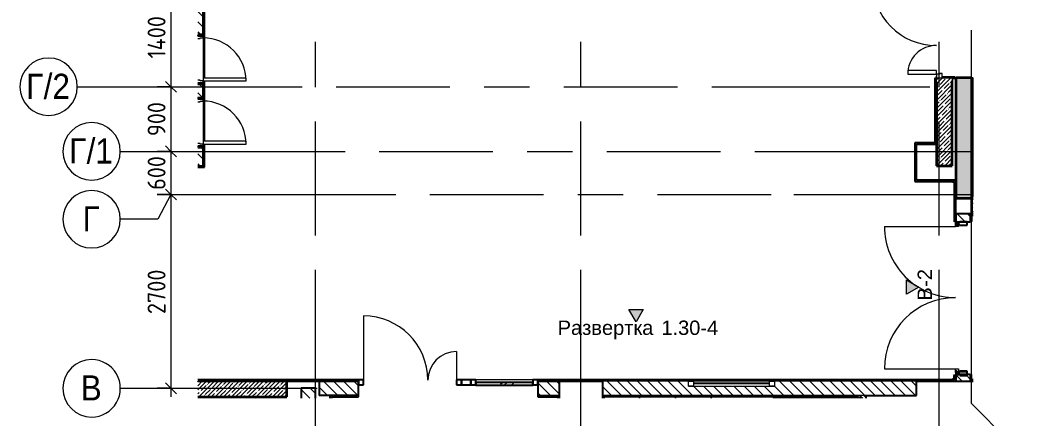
# Model space of a CAD drawing. Header units: millimetres. Extents: x 855 to 70116, y -1987 to 23809.
# Drawn here: x 7541 to 21451, y 7386 to 12930 of the extents above; entities that cross this region are included whole.
import ezdxf

# ---------------------------------------------------------------- set-up
doc = ezdxf.new("R2010")
doc.units = ezdxf.units.MM
doc.linetypes.add('Осевая', pattern=[3175, 635, -476.25, 1587.5, -476.25])
for name, color, linetype, lineweight in [('A-ANNO-DIMS', 7, 'Continuous', 9), ('A-ANNO-DIMS-100', 7, 'Continuous', 9), ('A-DOOR', 7, 'Continuous', 9), ('A-DOOR-1', 7, 'Continuous', 13), ('A-DOOR-FRAM', 7, 'Continuous', 13), ('A-DOOR-FRAM-1', 7, 'Continuous', 9), ('A-GLAZ', 7, 'Continuous', 9), ('A-GLAZ-1', 7, 'Continuous', 13), ('A-GLAZ-CURT', 7, 'Continuous', 9), ('A-GLAZ-CURT-1', 7, 'Continuous', 25), ('A-GLAZ-CWMG', 7, 'Continuous', 9), ('A-GLAZ-CWMG-1', 7, 'Continuous', 25), ('A-WALL', 7, 'Continuous', 9), ('G-ANNO-SYMB', 7, 'Continuous', 9), ('I-WALL', 7, 'Continuous', 9), ('P-SANR-FIXT', 7, 'Continuous', 9), ('P-SANR-FIXT-1', 7, 'Continuous', 13), ('Оси', 7, 'Continuous', 9), ('Оси-1', 7, 'Continuous', 20), ('Оси-2', 7, 'Осевая', 9)]:
    doc.layers.add(name, color=color, linetype=linetype, lineweight=lineweight)
for name, color, linetype, lineweight, true_color in [('A-WALL-1', 7, 'Continuous', 35, 0x3c3c3c), ('A-WALL-2', 7, 'Continuous', 25, 0x3c3c3c), ('A-WALL-FNSH-2', 7, 'Continuous', 13, 0x3c3c3c), ('I-FURN-1', 7, 'Continuous', 9, 0xf0f0f0)]:
    doc.layers.add(name, color=color, linetype=linetype, lineweight=lineweight, true_color=true_color)
doc.styles.add('Arial', font='arial.ttf', dxfattribs={"width": 0.9, "height": 350})
doc.styles.add('Arial_1', font='arial.ttf', dxfattribs={"height": 200})
doc.styles.add('ISOCPEUR_1', font='isocpeur.ttf', dxfattribs={"width": 0.9, "height": 250})
doc.dimstyles.new('ISO-2_5_0_9К_БОЛЬШОЙ', dxfattribs={"dimscale": 304.8, "dimtxt": 248.995294, "dimasz": 0.492126, "dimexe": 0.393701, "dimexo": 0.984252, "dimgap": 0, "dimtad": 1, "dimdec": 0, "dimrnd": 10, "dimzin": 0, "dimdsep": 46, "dimtxsty": 'ISOCPEUR_1', "dimblk1": 'OBLIQUE', "dimblk2": 'OBLIQUE', "dimsah": 1, "dimcen": 0.09, "dimdle": 0.393701, "dimazin": 0, "dimtfac": 1, "dimtdec": 4, "dimtix": 1, "dimtmove": 0, "dimatfit": 3, "dimfxl": 1, "dimtvp": 1, "dimtolj": 1, "dimtzin": 0, "dimarcsym": 2})
pattern_1 = [(135, (-17944.18, 0), (-70.71068, -70.71068), [])]
pattern_2 = [(45, (-17944.176, 0), (-57.02463, 57.02463), []), (45, (-17887.15, 0), (-57.02463, 57.02463), [100.806, -20.161, 3.353, -16.808])]
pattern_3 = [(135, (-17944.18, 0), (-75.43415, -75.43415), [106.68, -17.78, 3.556, -17.78]), (135, (-17944.18, 75.39), (-75.43415, -75.43415), []), (50, (-17944.18, 0), (127.52922, -11.15758), [13.335, -146.685]), (355, (-17944.18, 0), (-24.66966, 133.74002), [10.668, -117.348]), (100.451, (-17933.55, -0.93), (102.85973, 122.58178), [11.333, -124.663]), (46.184, (-17944.18, 35.56), (189.75516, -29.43036), [20.002, -220.027]), (96.636, (-17928.36, 33.1), (166.1822, 173.1996), [17, -186.995]), (351.184, (-17944.18, 35.56), (166.1839, 173.1976), [16.002, -176.022]), (21, (-17926.4, 26.67), (106.13027, -71.58603), [13.335, -146.685]), (326, (-17926.4, 26.67), (43.26188, 128.93175), [10.668, -117.348]), (71.451, (-17917.55, 20.7), (149.39198, 57.34505), [11.333, -124.663]), (37.5, (-17944.176, 0), (2.16223, 59.18836), [3.353, -112.573, 3.353, -115.773, -117.793]), (37.5, (-17944.176, 0), (2.16223, 59.18836), [-235.052, 3.353, -114.44]), (7.5, (-17944.176, 0), (46.77386, 70.12615), [3.353, -64.567, 3.353, -109.906, -44.894]), (7.5, (-17944.176, 0), (46.77386, 70.12615), [-181.178, 3.353, -41.542]), (327.5, (-17983.825, 0), (94.91367, -4.010093), [3.353, -41.097, 3.353, -135.331, -184.023]), (327.5, (-17983.825, 0), (94.91367, -4.010093), [-183.134, 3.353, -180.67]), (317.5, (-18001.605, 0), (103.69057, 17.79882), [3.353, -54.432, 3.353, -88.748, -130.683]), (317.5, (-18001.605, 0), (103.69057, 17.79882), [-149.885, 3.353, -127.33])]
pattern_4 = [(0, (-17944.176, 0), (121.92, 30.48), [10.058, -81.382, 10.058, -81.382, -487.68]), (0, (-17944.176, 0), (121.92, 30.48), [-182.88, 10.058, -172.822, 10.058, -81.382, -213.36]), (0, (-17944.176, 0), (121.92, 30.48), [-457.2, 10.058, -50.902, 10.058, -142.342]), (120, (-17898.456, 15.24), (-87.356454, 90.345817), [10.058, -81.382, 10.058, -81.382, -487.68]), (120, (-17898.456, 15.24), (-87.356454, 90.345817), [-182.88, 10.058, -172.822, 10.058, -81.382, -213.36]), (120, (-17898.456, 15.24), (-87.356454, 90.345817), [-457.2, 10.058, -50.902, 10.058, -142.342]), (240, (-17883.216, 76.2), (-34.563546, -120.825817), [10.058, -81.382, 10.058, -81.382, -487.68]), (240, (-17883.216, 76.2), (-34.563546, -120.825817), [-182.88, 10.058, -172.822, 10.058, -81.382, -213.36]), (240, (-17883.216, 76.2), (-34.563546, -120.825817), [-457.2, 10.058, -50.902, 10.058, -142.342])]

# ---------------------------------------------------------------- blocks, each defined once
blk = doc.blocks.new('Прямоугольный импост - Импост структурный с накладкой - 160мм Темный-31239214-План разверток пом_ 1_30_ Этаж 1')
at = {"layer": 'A-GLAZ-CWMG-1'}
for p, q in [((-50, 0), (-50, 17)), ((-50, 17), (0, 17)), ((-40, 0), (-50, 0)), ((-40, -40), (-40, 0)), ((0, 0), (-10, 0)), ((-10, 0), (-10, -40)), ((0, 17), (0, 0)), ((-50, -140), (-50, -40)), ((-50, -40), (-40, -40)), ((-10, -40), (0, -40)), ((0, -40), (0, -140)), ((0, -140), (-50, -140))]:
    blk.add_line(p, q, dxfattribs=at)
blk = doc.blocks.new('Дверь_Витражная_остекление_ - ДВН_ДАО_Главный вход_1800 в свету 5-32258809-План разверток пом_ 1_30_ Этаж 1')
at = {"layer": 'A-DOOR'}
for p, q in [((-992.5, -1012.5), (-992.5, -20)), ((992.5, -1012.5), (992.5, -20))]:
    blk.add_line(p, q, dxfattribs=at)
for centre, start, end in [((-992.5, -20), 270, 0), ((992.5, -20), 180, 270)]:
    blk.add_arc(centre, 992.5, start, end, dxfattribs=at)
at = {"layer": 'A-DOOR-1'}
for p, q in [((-1042.5, 20), (-992.5, 20)), ((-1042.5, -20), (-1042.5, 20)), ((-992.5, 20), (-992.5, -20)), ((992.5, 20), (1042.5, 20)), ((992.5, -20), (992.5, 20)), ((1042.5, 20), (1042.5, -20)), ((-992.5, -20), (-1042.5, -20)), ((1042.5, -20), (992.5, -20))]:
    blk.add_line(p, q, dxfattribs=at)
blk = doc.blocks.new('Прямоугольный импост - Импост структурный с накладкой - 160мм Темный-31915521-План разверток пом_ 1_30_ Этаж 1')
at = {"layer": 'A-GLAZ-CWMG-1'}
for p, q in [((-25, 0), (-25, 17)), ((-25, 17), (25, 17)), ((-15, 0), (-25, 0)), ((-15, -40), (-15, 0)), ((25, 0), (15, 0)), ((15, 0), (15, -40)), ((25, 17), (25, 0)), ((-25, -140), (-25, -40)), ((-25, -40), (-15, -40)), ((15, -40), (25, -40)), ((25, -40), (25, -140)), ((25, -140), (-25, -140))]:
    blk.add_line(p, q, dxfattribs=at)
blk = doc.blocks.new('110_Дверь_СКБ_2Ст - Д-2 1450x2100h_Лестничная клетка EIS60-31891763-План разверток пом_ 1_30_ Этаж 1')
at = {"layer": 'A-DOOR'}
for centre, radius, start, end in [((662.5, 110), 900, 90, 180), ((-637.5, 110), 400, 360, 90)]:
    blk.add_arc(centre, radius, start, end, dxfattribs=at)
at = {"layer": 'A-DOOR-1'}
for p, q in [((662.5, 1010), (612.5, 1010)), ((612.5, 1010), (612.5, 110)), ((662.5, 110), (662.5, 1010)), ((-637.5, 510), (-637.5, 110)), ((-587.5, 510), (-637.5, 510)), ((-587.5, 110), (-587.5, 510)), ((-637.5, 110), (-587.5, 110)), ((612.5, 110), (662.5, 110))]:
    blk.add_line(p, q, dxfattribs=at)
at = {"layer": 'A-DOOR-FRAM'}
for p, q in [((-672.5, 118), (-742.5, 118)), ((-742.5, 118), (-742.5, 110)), ((-742.5, 110), (-672.5, 110)), ((-637.5, 110), (-687.5, 110)), ((-687.5, 110), (-687.5, 30)), ((-687.5, 30), (-627.5, 30)), ((-672.5, 30), (-687.5, 30)), ((-687.5, 30), (-687.5, -110)), ((-672.5, 110), (-672.5, 118)), ((-672.5, -110), (-672.5, 30)), ((-637.5, 60), (-637.5, 110)), ((-627.5, 60), (-637.5, 60)), ((-627.5, 30), (-627.5, 60)), ((662.5, 60), (652.5, 60)), ((652.5, 60), (652.5, 30)), ((652.5, 30), (712.5, 30)), ((662.5, 110), (662.5, 60)), ((712.5, 110), (662.5, 110)), ((767.5, 118), (697.5, 118)), ((697.5, 118), (697.5, 110)), ((697.5, 110), (767.5, 110)), ((712.5, 30), (697.5, 30)), ((697.5, 30), (697.5, -110)), ((712.5, 30), (712.5, 110)), ((712.5, -110), (712.5, 30)), ((767.5, 110), (767.5, 118)), ((-672.5, -110), (-742.5, -110)), ((-742.5, -110), (-742.5, -118)), ((-742.5, -118), (-672.5, -118)), ((-687.5, -110), (-672.5, -110)), ((-672.5, -118), (-672.5, -110)), ((697.5, -110), (712.5, -110)), ((767.5, -110), (697.5, -110)), ((697.5, -110), (697.5, -118)), ((697.5, -118), (767.5, -118)), ((767.5, -118), (767.5, -110))]:
    blk.add_line(p, q, dxfattribs=at)
blk = doc.blocks.new('110_Дверь_СКБ_1Ст - д-18 700x2100h_Технический шкаф ЭОМ и СС-23257539-План разверток пом_ 1_30_ Этаж 1')
at = {"layer": 'A-DOOR'}
h = blk.add_hatch(dxfattribs=at)
h.set_pattern_fill('FP_7', color=256, style=0, pattern_type=2)
h.set_pattern_definition([(135, (1951.41, 164.685), (-14.14214, -14.14214), []), (225, (1951.41, 164.685), (14.14214, -14.14214), [])])
h.paths.add_polyline_path([(362, 25), (362, 100), (337, 100), (337, 25)])
at = {"layer": 'A-DOOR-FRAM-1'}
h = blk.add_hatch(dxfattribs=at)
h.set_pattern_fill('FP_8', color=256, style=0, pattern_type=2)
h.set_pattern_definition([(45, (-171.384, 164.685), (-14.1421, 14.1421), []), (135, (-171.384, 164.685), (-14.1421, -14.1421), [])])
h.paths.add_polyline_path([(-313, 25), (-313, 100), (-338, 100), (-338, 25)])
at = {"layer": 'A-DOOR'}
blk.add_arc((312, 100), 600, 90, 180, dxfattribs=at)
at = {"layer": 'A-DOOR-1'}
for p, q in [((312, 700), (272, 700)), ((272, 700), (272, 100)), ((312, 100), (312, 700)), ((272, 100), (312, 100))]:
    blk.add_line(p, q, dxfattribs=at)
at = {"layer": 'A-DOOR-FRAM'}
for p, q in [((-313, 100), (-338, 100)), ((-338, 100), (-338, 25)), ((-288, 100), (-313, 100)), ((-313, 100), (-313, 25)), ((-313, 25), (-313, 100)), ((-288, 60), (-288, 100)), ((-278, 60), (-288, 60)), ((-278, 25), (-278, 60)), ((312, 60), (302, 60)), ((302, 60), (302, 25)), ((312, 100), (312, 60)), ((337, 100), (312, 100)), ((337, 25), (337, 100)), ((362, 100), (337, 100)), ((337, 100), (337, 25)), ((362, 25), (362, 100))]:
    blk.add_line(p, q, dxfattribs=at)
at = {"layer": 'A-DOOR-FRAM-1'}
blk.add_line((-288, 100), (272, 100), dxfattribs=at)
blk = doc.blocks.new('сифон - Для раковины-30649641-План разверток пом_ 1_30_ Этаж 1')
at = {"layer": 'P-SANR-FIXT-1'}
for p, q in [((230, 20), (223, 20)), ((223, -20), (230, -20))]:
    blk.add_line(p, q, dxfattribs=at)
blk = doc.blocks.new('1_113 тумба - 1_113 тумба-31126920-План разверток пом_ 1_30_ Этаж 1')
at = {"layer": 'I-FURN-1'}
for p, q in [((-400, 1500), (-384, 1500)), ((-400, 0), (-400, 1500)), ((-384, 1500), (-400, 1500)), ((-400, 1000), (-400, 1500)), ((-400, 1500), (-384, 1500)), ((-384, 1000), (-400, 1000)), ((-400, 500), (-400, 1000)), ((-400, 1000), (-384, 1000)), ((-400, 1000), (-384, 1000)), ((-384, 1000), (-400, 1000)), ((-400, 500), (-384, 500)), ((-384, 500), (-400, 500)), ((-384, 500), (-400, 500)), ((-400, 0), (-400, 500)), ((-400, 500), (-384, 500)), ((-384, 0), (-399, 0)), ((-384, 0), (-399, 0))]:
    blk.add_line(p, q, dxfattribs=at)
blk = doc.blocks.new('Прямоугольный импост - 50 x 70 мм-31700031-План разверток пом_ 1_30_ Этаж 1')
at = {"layer": 'A-GLAZ-CWMG-1'}
for p, q in [((-70, 35), (0, 35)), ((-70, -35), (-70, 35)), ((0, 35), (0, -35)), ((0, -35), (-70, -35))]:
    blk.add_line(p, q, dxfattribs=at)
blk = doc.blocks.new('Дверь_Витражная_остекление_ - ДВН_ДАО_Главный вход_1200 в свету-31742133-План разверток пом_ 1_30_ Этаж 1')
at = {"layer": 'A-DOOR'}
for p, q in [((-647.5, 925), (-647.5, 35)), ((647.5, 430), (647.5, 35))]:
    blk.add_line(p, q, dxfattribs=at)
for centre, radius, start, end in [((-647.5, 30), 895, 360, 90), ((647.5, 30), 400, 90, 180)]:
    blk.add_arc(centre, radius, start, end, dxfattribs=at)
blk = doc.blocks.new('Системная панель - Стемалит - 40мм-31720939-План разверток пом_ 1_30_ Этаж 1')
at = {"layer": 'A-GLAZ-CURT-1'}
for p, q in [((65, 35), (-65, 35)), ((-65, 35), (-65, -35)), ((65, -35), (65, 35)), ((-65, -35), (65, -35))]:
    blk.add_line(p, q, dxfattribs=at)
blk = doc.blocks.new('Прямоугольный импост - 50 x 70 мм-31687886-План разверток пом_ 1_30_ Этаж 1')
at = {"layer": 'A-GLAZ-CWMG-1'}
for p, q in [((-35, 35), (35, 35)), ((-35, -35), (-35, 35)), ((35, 35), (35, -35)), ((35, -35), (-35, -35))]:
    blk.add_line(p, q, dxfattribs=at)
blk = doc.blocks.new('Прямоугольный импост - 50 x 70 мм-31701779-План разверток пом_ 1_30_ Этаж 1')
at = {"layer": 'A-GLAZ-CWMG-1'}
for p, q in [((0, 35), (-70, 35)), ((-70, 35), (-70, -35)), ((0, -35), (0, 35)), ((-70, -35), (0, -35))]:
    blk.add_line(p, q, dxfattribs=at)
blk = doc.blocks.new('Системная панель - Стекло - 40мм-31720953-План разверток пом_ 1_30_ Этаж 1')
at = {"layer": 'A-GLAZ-CURT'}
h = blk.add_hatch(dxfattribs=at)
h.set_pattern_fill('FP_12', color=256, style=0, pattern_type=2)
h.set_pattern_definition([(45, (-32342.5, -7783), (-282.8427, 282.8427), [200, -600]), (45, (-32542.5, -7883), (-282.8427, 282.8427), [600, -200]), (45, (-32142.5, -7983), (-282.8427, 282.8427), [200, -600])])
h.paths.add_polyline_path([(397.5, -40), (397.5, 0), (-397.5, 0), (-397.5, -40)])
at = {"layer": 'A-GLAZ-CURT-1'}
for p, q in [((397.5, 0), (-397.5, 0)), ((-397.5, 0), (-397.5, -40)), ((397.5, -40), (397.5, 0)), ((-397.5, -40), (397.5, -40))]:
    blk.add_line(p, q, dxfattribs=at)
blk = doc.blocks.new('Прямоугольный импост - 50 x 70 мм-31702100-План разверток пом_ 1_30_ Этаж 1')
at = {"layer": 'A-GLAZ-CWMG-1'}
for p, q in [((-35, 35), (35, 35)), ((-35, -35), (-35, 35)), ((35, 35), (35, -35)), ((35, -35), (-35, -35))]:
    blk.add_line(p, q, dxfattribs=at)
blk = doc.blocks.new('Прямоугольный импост - 50 x 70 мм-31720914-План разверток пом_ 1_30_ Этаж 1')
at = {"layer": 'A-GLAZ-CWMG'}
blk.add_line((32640, 7918), (31845, 7918), dxfattribs=at)
blk = doc.blocks.new('Прямоугольный импост - Импост структурный с накладкой - 160мм Темный-32469899-План разверток пом_ 1_30_ Этаж 1')
at = {"layer": 'A-GLAZ-CWMG-1'}
for p, q in [((0, 17), (-50, 17)), ((-50, 17), (-50, 0)), ((-50, 0), (-40, 0)), ((-40, 0), (-40, -40)), ((-10, -40), (-10, 0)), ((-10, 0), (0, 0)), ((0, 0), (0, 17)), ((-40, -40), (-50, -40)), ((-50, -40), (-50, -140)), ((0, -40), (-10, -40)), ((0, -140), (0, -40)), ((-50, -140), (0, -140))]:
    blk.add_line(p, q, dxfattribs=at)
blk = doc.blocks.new('120_Окно_СКБ_1Ст - 120_Окно_СКБ_1Ст 400х1200 EI30-24228909-План разверток пом_ 1_30_ Этаж 1')
at = {"layer": 'A-GLAZ'}
for p, q in [((600, 100), (-600, 100)), ((-600, 30), (600, 30)), ((530, 70), (-530, 70)), ((530, 60), (-530, 60))]:
    blk.add_line(p, q, dxfattribs=at)
at = {"layer": 'A-GLAZ-1'}
for p, q in [((-600, 30), (-600, 100)), ((-600, 100), (-530, 100)), ((-530, 30), (-600, 30)), ((-530, 100), (-530, 30)), ((530, 30), (530, 100)), ((530, 100), (600, 100)), ((600, 30), (530, 30)), ((600, 100), (600, 30))]:
    blk.add_line(p, q, dxfattribs=at)
blk = doc.blocks.new('Ось сетки - D8-29747960-План разверток пом_ 1_30_ Этаж 1')
at = {"layer": 'Оси-1'}
for start, end in [(360, 180), (180, 360)]:
    blk.add_arc((0, 0), 4, start, end, dxfattribs=at)
blk = doc.blocks.new('DIMBLOCK6-План разверток пом_ 1_30_ Этаж 1')
at = {"layer": 'A-ANNO-DIMS-100'}
for p, q in [((9454, 13400), (9768, 13400)), ((9648, 13400), (9454, 13400)), ((9648, 13400), (9648, 12000)), ((9454, 12000), (9768, 12000)), ((9648, 12000), (9454, 12000))]:
    blk.add_line(p, q, dxfattribs=at)
at = {"layer": 'A-ANNO-DIMS-100', "lineweight": 20}
for p, q in [((9648, 13400), (9573, 13475)), ((9648, 13400), (9723, 13325)), ((9648, 12000), (9573, 12075)), ((9648, 12000), (9723, 11925))]:
    blk.add_line(p, q, dxfattribs=at)
at = {"layer": 'A-ANNO-DIMS-100', "color": 0, "insert": (9322, 12394), "char_height": 250, "width": 735.49, "attachment_point": 1, "rotation": 90, "line_spacing_factor": 1.149209, "style": 'ISOCPEUR_1'}
blk.add_mtext('1400', dxfattribs=at)
blk = doc.blocks.new('_Oblique')
at = {"color": 0, "linetype": 'ByBlock', "lineweight": -2}
blk.add_line((-0.5, -0.5), (0.5, 0.5), dxfattribs=at)
blk = doc.blocks.new('DIMBLOCK7-План разверток пом_ 1_30_ Этаж 1')
at = {"layer": 'A-ANNO-DIMS-100'}
for p, q in [((9454, 12000), (9768, 12000)), ((9648, 12000), (9454, 12000)), ((9648, 12000), (9648, 11100)), ((9454, 11100), (9768, 11100)), ((9648, 11100), (9454, 11100))]:
    blk.add_line(p, q, dxfattribs=at)
at = {"layer": 'A-ANNO-DIMS-100', "lineweight": 20}
for p, q in [((9648, 12000), (9573, 12075)), ((9648, 12000), (9723, 11925)), ((9648, 11100), (9573, 11175)), ((9648, 11100), (9723, 11025))]:
    blk.add_line(p, q, dxfattribs=at)
at = {"layer": 'A-ANNO-DIMS-100', "color": 0, "insert": (9322, 11313), "char_height": 250, "width": 568.86, "attachment_point": 1, "rotation": 90, "line_spacing_factor": 1.149209, "style": 'ISOCPEUR_1'}
blk.add_mtext('900', dxfattribs=at)
blk = doc.blocks.new('DIMBLOCK8-План разверток пом_ 1_30_ Этаж 1')
at = {"layer": 'A-ANNO-DIMS-100', "lineweight": 20}
for p, q in [((9648, 11100), (9573, 11175)), ((9648, 11100), (9723, 11025)), ((9648, 10500), (9573, 10575)), ((9648, 10500), (9723, 10425))]:
    blk.add_line(p, q, dxfattribs=at)
at = {"layer": 'A-ANNO-DIMS-100'}
for p, q in [((9454, 11100), (9768, 11100)), ((9648, 11100), (9454, 11100)), ((9648, 11100), (9648, 10500)), ((9454, 10500), (9768, 10500)), ((9648, 10500), (9454, 10500))]:
    blk.add_line(p, q, dxfattribs=at)
at = {"layer": 'A-ANNO-DIMS-100', "color": 0, "insert": (9322, 10563), "char_height": 250, "width": 568.86, "attachment_point": 1, "rotation": 90, "line_spacing_factor": 1.149209, "style": 'ISOCPEUR_1'}
blk.add_mtext('600', dxfattribs=at)
blk = doc.blocks.new('DIMBLOCK9-План разверток пом_ 1_30_ Этаж 1')
at = {"layer": 'A-ANNO-DIMS-100', "lineweight": 20}
for p, q in [((9648, 10500), (9573, 10575)), ((9648, 10500), (9723, 10425)), ((9648, 7800), (9573, 7875)), ((9648, 7800), (9723, 7725))]:
    blk.add_line(p, q, dxfattribs=at)
at = {"layer": 'A-ANNO-DIMS-100'}
for p, q in [((9454, 10500), (9768, 10500)), ((9648, 10500), (9454, 10500)), ((9648, 10500), (9648, 7680)), ((9454, 7800), (9768, 7800)), ((9648, 7800), (9454, 7800))]:
    blk.add_line(p, q, dxfattribs=at)
at = {"layer": 'A-ANNO-DIMS-100', "color": 0, "insert": (9322, 8834), "char_height": 250, "width": 758.48, "attachment_point": 1, "rotation": 90, "line_spacing_factor": 1.149209, "style": 'ISOCPEUR_1'}
blk.add_mtext('2700', dxfattribs=at)
blk = doc.blocks.new('Фасад - Марка фасада_Указатель-25386507-План разверток пом_ 1_30_ Этаж 1')
at = {"layer": 'G-ANNO-SYMB'}
blk.add_hatch(color=256, dxfattribs=at).paths.add_polyline_path([(-1, 0), (0, 1.73), (1, 0), (0, 0)])
for p, q in [((0, 1.73), (-1, 0)), ((1, 0), (0, 1.73)), ((-1, 0), (0, 0)), ((0, 0), (1, 0))]:
    blk.add_line(p, q, dxfattribs=at)

msp = doc.modelspace()

# ---------------------------------------------------------------- hatches: boundary and pattern name
at = {"layer": 'I-WALL'}
h = msp.add_hatch(dxfattribs=at)
h.set_pattern_fill('FP_1', color=256, style=0, pattern_type=2)
h.set_pattern_definition(pattern_2)
h.paths.add_polyline_path([(20815.8, 10450), (20815.8, 12125), (20595.8, 12125), (20595.8, 10450)])
h.paths.add_polyline_path([(20595.8, 13525), (20815.8, 13525), (20815.8, 21575.3), (20595.8, 21575.3), (20595.8, 13718.4)])
h.paths.add_polyline_path([(20815.8, 22975.3), (20815.8, 23420.3), (20595.8, 23420.3), (20595.8, 22975.3), (20765.8, 22975.3)])
h = msp.add_hatch(dxfattribs=at)
h.set_pattern_fill('FP_9', color=256, style=0, pattern_type=2)
h.set_pattern_definition(pattern_4)
h.paths.add_polyline_path([(20305.8, 11220), (20325.8, 11220), (20325.1, 12070), (20317.8, 12070), (20317.8, 12100), (20305.8, 12100), (20305.8, 11221)])
h.paths.add_polyline_path([(20317.8, 13550), (20317.8, 13580), (20325.8, 13580), (20325.8, 21595.3), (20305.8, 21595.3), (20305.8, 13550)])
h.paths.add_polyline_path([(20325.8, 23004), (20325.8, 23041.5), (20305.8, 23041.5), (20305.8, 23004)])
h = msp.add_hatch(dxfattribs=at)
h.set_pattern_fill('FP_1', color=256, style=0, pattern_type=2)
h.set_pattern_definition(pattern_2)
h.paths.add_polyline_path([(20325.8, 10900), (20545.8, 10900), (20545.8, 12125), (20325.8, 12125), (20325.8, 11700)])
h.paths.add_polyline_path([(20405.8, 13525), (20545.8, 13525), (20545.8, 15200), (20325.8, 15200), (20325.8, 13525), (20375.8, 13525)])
h = msp.add_hatch(dxfattribs=at)
h.set_pattern_fill('FP_9', color=256, style=0, pattern_type=2)
h.set_pattern_definition(pattern_4)
h.paths.add_polyline_path([(20835.8, 10470), (20835.8, 12100), (20815.8, 12100), (20815.8, 10470)])
h.paths.add_polyline_path([(20835.8, 13550), (20835.8, 14980), (20815.8, 14980), (20815.8, 13550)])
h = msp.add_hatch(dxfattribs=at)
h.set_pattern_fill('FP_2', color=256, style=0, pattern_type=2)
h.set_pattern_definition(pattern_1)
h.paths.add_polyline_path([(10095.8, 10900), (10095.8, 11150), (10020.5, 11150), (10020.5, 10900)])
h.paths.add_polyline_path([(10020.5, 11850), (10095.8, 11850), (10095.8, 12030), (10020.5, 12030), (10020.5, 11917.8)])
h.paths.add_polyline_path([(10020.5, 12730), (10095.8, 12730), (10095.8, 13780), (10020.5, 13780), (10020.5, 13125.5)])
h = msp.add_hatch(dxfattribs=at)
h.set_pattern_fill('FP_9', color=256, style=0, pattern_type=2)
h.set_pattern_definition(pattern_4)
h.paths.add_polyline_path([(10115.8, 10880), (10115.8, 11150), (10095.8, 11150), (10095.8, 10880)])
h.paths.add_polyline_path([(10115.8, 11850), (10115.8, 12030), (10095.8, 12030), (10095.8, 11850)])
h.paths.add_polyline_path([(10095.8, 12730), (10115.8, 12730), (10115.8, 13760), (10095.8, 13760), (10095.8, 13718.4)])
h = msp.add_hatch(dxfattribs=at)
h.set_pattern_fill('FP_9', color=256, style=0, pattern_type=2)
h.set_pattern_definition(pattern_4)
h.paths.add_polyline_path([(20045.8, 10700), (20045.8, 11220), (20025.8, 11220), (20025.8, 10700)])
h = msp.add_hatch(dxfattribs=at)
h.set_pattern_fill('FP_9', color=256, style=0, pattern_type=2)
h.set_pattern_definition(pattern_4)
h.paths.add_polyline_path([(20325.8, 11200), (20325.8, 11220), (20045.8, 11220), (20045.8, 11200)])
h = msp.add_hatch(dxfattribs=at)
h.set_pattern_fill('FP_9', color=256, style=0, pattern_type=2)
h.set_pattern_definition(pattern_4)
h.paths.add_polyline_path([(10095.8, 10880), (10095.8, 10900), (10020.5, 10900), (10020.5, 10880)])
h = msp.add_hatch(dxfattribs=at)
h.set_pattern_fill('FP_9', color=256, style=0, pattern_type=2)
h.set_pattern_definition(pattern_4)
h.paths.add_polyline_path([(20575.8, 10680), (20575.8, 10700), (20025.8, 10700), (20025.8, 10680), (20574.8, 10680)])
h = msp.add_hatch(dxfattribs=at)
h.set_pattern_fill('FP_9', color=256, style=0, pattern_type=2)
h.set_pattern_definition(pattern_4)
h.paths.add_polyline_path([(20595.8, 7920), (20595.8, 7980), (20575.8, 7980), (20575.8, 7920)])
h.paths.add_polyline_path([(20595.8, 10130), (20595.8, 10700), (20575.8, 10700), (20575.8, 10130)])
h = msp.add_hatch(dxfattribs=at)
h.set_pattern_fill('FP_9', color=256, style=0, pattern_type=2)
h.set_pattern_definition(pattern_4)
h.paths.add_polyline_path([(20815.8, 10450), (20837.1, 10450), (20836.8, 10470), (20815.8, 10470)])
h = msp.add_hatch(dxfattribs=at)
h.set_pattern_fill('FP_1', color=256, style=0, pattern_type=2)
h.set_pattern_definition(pattern_2)
h.paths.add_polyline_path([(20815.8, 10230), (20837.1, 10230), (20837.1, 10450), (20815.8, 10450)])
h = msp.add_hatch(dxfattribs=at)
h.set_pattern_fill('FP_2', color=256, style=0, pattern_type=2)
h.set_pattern_definition(pattern_1)
h.paths.add_polyline_path([(20795.8, 7900), (20795.8, 7990), (20595.8, 7990), (20595.8, 7900)])
h.paths.add_polyline_path([(20595.8, 10120), (20795.8, 10120), (20795.8, 10230), (20595.8, 10230)])
h = msp.add_hatch(dxfattribs=at)
h.set_pattern_fill('FP_9', color=256, style=0, pattern_type=2)
h.set_pattern_definition(pattern_4)
h.paths.add_polyline_path([(20815.8, 7900), (20815.8, 7980), (20795.8, 7980), (20795.8, 7900)])
h.paths.add_polyline_path([(20815.8, 10130), (20815.8, 10230), (20795.8, 10230), (20795.8, 10130)])
h = msp.add_hatch(dxfattribs=at)
h.set_pattern_fill('FP_9', color=256, style=0, pattern_type=2)
h.set_pattern_definition(pattern_4)
h.paths.add_polyline_path([(20837.1, 10210), (20837.1, 10230), (20815.8, 10230), (20815.8, 10210)])
h = msp.add_hatch(dxfattribs=at)
h.set_pattern_fill('FP_9', color=256, style=0, pattern_type=2)
h.set_pattern_definition(pattern_4)
h.paths.add_polyline_path([(20045.8, 7900), (20595.8, 7900), (20595.8, 7920), (14765.8, 7920), (14765.8, 7900), (19485.6, 7900)])
h.paths.add_polyline_path([(12265.8, 7900), (12265.8, 7920), (10020.5, 7920), (10020.5, 7900), (11265.6, 7900)])
h = msp.add_hatch(dxfattribs=at)
h.set_pattern_fill('FP_1', color=256, style=0, pattern_type=2)
h.set_pattern_definition(pattern_2)
h.paths.add_polyline_path([(11265.6, 7680), (11265.6, 7900), (10020.5, 7900), (10020.5, 7680), (10845.8, 7680)])
h = msp.add_hatch(dxfattribs=at)
h.set_pattern_fill('FP_2', color=256, style=0, pattern_type=2)
h.set_pattern_definition(pattern_1)
h.paths.add_polyline_path([(11665.6, 7664), (11665.6, 7800), (11465.6, 7800), (11465.6, 7664)])
h = msp.add_hatch(dxfattribs=at)
h.set_pattern_fill('FP_2', color=256, style=0, pattern_type=2)
h.set_pattern_definition(pattern_1)
h.paths.add_polyline_path([(14765.8, 7700), (15067.1, 7700), (15067.1, 7900), (14765.8, 7900)])
h.paths.add_polyline_path([(11715.8, 7700), (12265.8, 7700), (12265.8, 7900), (11715.8, 7900)])
h = msp.add_hatch(dxfattribs=at)
h.set_pattern_fill('FP_2', color=256, style=0, pattern_type=2)
h.set_pattern_definition(pattern_1)
h.paths.add_polyline_path([(19485.6, 7700), (20045.8, 7700), (20045.8, 7900), (18065.8, 7900), (18065.8, 7830), (16865.8, 7830), (16865.8, 7900), (15665.8, 7900), (15665.8, 7700), (19345.8, 7700)])
h = msp.add_hatch(dxfattribs=at)
h.set_pattern_fill('FP_9', color=256, style=0, pattern_type=2)
h.set_pattern_definition(pattern_4)
h.paths.add_polyline_path([(20815.8, 7900), (20837.1, 7900), (20837.1, 7920), (20815.8, 7920)])
h = msp.add_hatch(dxfattribs=at)
h.set_pattern_fill('FP_4', color=256, style=0, pattern_type=2)
h.set_pattern_definition(pattern_3)
h.paths.add_polyline_path([(10195.8, 7664), (10195.8, 7680), (10115.8, 7680), (10115.8, 7664)])
h = msp.add_hatch(dxfattribs=at)
h.set_pattern_fill('FP_4', color=256, style=0, pattern_type=2)
h.set_pattern_definition(pattern_3)
h.paths.add_polyline_path([(10845.8, 7664), (10845.8, 7680), (10765.8, 7680), (10765.8, 7664)])
h = msp.add_hatch(dxfattribs=at)
h.set_pattern_fill('FP_9', color=256, style=0, pattern_type=2)
h.set_pattern_definition(pattern_4)
h.paths.add_polyline_path([(11884.8, 7664), (11885.6, 7664), (11885.6, 7700), (11865.6, 7700), (11865.6, 7664)])
h = msp.add_hatch(dxfattribs=at)
h.set_pattern_fill('FP_9', color=256, style=0, pattern_type=2)
h.set_pattern_definition(pattern_4)
h.paths.add_polyline_path([(11885.6, 7680), (12265.8, 7680), (12265.8, 7700), (11885.6, 7700)])
h = msp.add_hatch(dxfattribs=at)
h.set_pattern_fill('FP_9', color=256, style=0, pattern_type=2)
h.set_pattern_definition(pattern_4)
h.paths.add_polyline_path([(15047.1, 7680), (15047.1, 7700), (14765.8, 7700), (14765.8, 7680)])
h = msp.add_hatch(dxfattribs=at)
h.set_pattern_fill('FP_9', color=256, style=0, pattern_type=2)
h.set_pattern_definition(pattern_4)
h.paths.add_polyline_path([(15067.1, 7664), (15067.1, 7700), (15047.1, 7700), (15047.9, 7664)])
h = msp.add_hatch(dxfattribs=at)
h.set_pattern_fill('FP_9', color=256, style=0, pattern_type=2)
h.set_pattern_definition(pattern_4)
h.paths.add_polyline_path([(15685, 7664), (15685.8, 7664), (15685.8, 7700), (15665.8, 7700), (15665.8, 7664)])
h = msp.add_hatch(dxfattribs=at)
h.set_pattern_fill('FP_9', color=256, style=0, pattern_type=2)
h.set_pattern_definition(pattern_4)
h.paths.add_polyline_path([(19265.8, 7680), (19265.8, 7700), (15685.8, 7700), (15685.8, 7680), (19245.8, 7680)])
h = msp.add_hatch(dxfattribs=at)
h.set_pattern_fill('FP_9', color=256, style=0, pattern_type=2)
h.set_pattern_definition(pattern_4)
h.paths.add_polyline_path([(19265.8, 7664), (19265.8, 7680), (19245.8, 7680), (19245.8, 7664)])
h = msp.add_hatch(dxfattribs=at)
h.set_pattern_fill('FP_4', color=256, style=0, pattern_type=2)
h.set_pattern_definition(pattern_3)
h.paths.add_polyline_path([(19345.8, 7664), (19345.8, 7700), (19265.8, 7700), (19265.8, 7664)])

# ---------------------------------------------------------------- linework, layer by layer
at = {"layer": 'A-WALL'}
for p, q in [((16865.8, 7900), (15665.8, 7900)), ((20045.8, 7900), (18065.8, 7900)), ((11885.6, 7679), (11886.6, 7679)), ((15067.1, 7700), (14765.8, 7700)), ((15044.8, 7679), (15044.8, 7680)), ((19345.8, 7700), (15685.8, 7700)), ((15686.8, 7679), (15685.8, 7679))]:
    msp.add_line(p, q, dxfattribs=at)
at = {"layer": 'A-WALL-1'}
for p, q in [((20815.8, 12125), (20595.8, 12125)), ((20595.8, 12125), (20595.8, 10450)), ((20815.8, 12125), (20815.8, 10230)), ((20325.8, 12070), (20325.8, 10900)), ((20545.8, 10900), (20545.8, 12070)), ((20325.8, 10900), (20545.8, 10900)), ((20595.8, 10450), (20815.8, 10450)), ((20837.1, 10450), (20815.8, 10450)), ((20815.8, 10230), (20837.1, 10230)), ((11265.6, 7900), (10020.5, 7900)), ((11265.6, 7680), (11265.6, 7900)), ((10020.5, 7680), (11265.6, 7680))]:
    msp.add_line(p, q, dxfattribs=at)
at = {"layer": 'A-WALL-2'}
for p, q in [((10095.8, 12730), (10095.8, 13780)), ((10115.8, 12730), (10115.8, 13760)), ((10095.8, 12730), (10115.8, 12730)), ((10095.8, 11850), (10095.8, 12030)), ((10115.8, 12030), (10095.8, 12030)), ((10115.8, 11850), (10115.8, 12030)), ((20317.8, 12100), (20305.8, 12100)), ((20305.8, 12100), (20305.8, 11220)), ((20835.8, 12100), (20815.8, 12100)), ((20835.8, 10470), (20835.8, 12100)), ((10095.8, 11850), (10115.8, 11850)), ((10095.8, 10900), (10095.8, 11150)), ((10115.8, 11150), (10095.8, 11150)), ((10115.8, 10880), (10115.8, 11150)), ((20025.8, 11220), (20025.8, 10680)), ((20305.8, 11220), (20025.8, 11220)), ((20045.8, 10700), (20045.8, 11200)), ((20045.8, 11200), (20325.8, 11200)), ((10020.5, 10900), (10095.8, 10900)), ((10020.5, 10880), (10115.8, 10880)), ((20025.8, 10680), (20575.8, 10680)), ((20595.8, 10700), (20045.8, 10700)), ((20575.8, 10680), (20575.8, 10130)), ((20595.8, 10130), (20595.8, 10450)), ((20835.8, 10470), (20836.8, 10470)), ((20815.8, 10230), (20595.8, 10230)), ((20595.8, 10230), (20595.8, 10120)), ((20795.8, 10230), (20795.8, 10120)), ((20815.8, 10210), (20837.1, 10210)), ((20815.8, 10210), (20815.8, 10130)), ((20575.8, 10130), (20595.8, 10130)), ((20595.8, 10120), (20795.8, 10120)), ((20795.8, 10130), (20815.8, 10130)), ((20595.8, 7980), (20575.8, 7980)), ((20575.8, 7980), (20575.8, 7920)), ((20575.8, 7921), (20575.8, 7980)), ((20795.8, 7990), (20595.8, 7990)), ((20595.8, 7990), (20595.8, 7900)), ((20595.8, 7900), (20595.8, 7980)), ((20795.8, 7990), (20795.8, 7900)), ((20815.8, 7980), (20795.8, 7980)), ((20815.8, 7920), (20815.8, 7980)), ((12265.8, 7920), (10020.5, 7920)), ((11265.6, 7900), (12265.8, 7900)), ((11465.6, 7800), (11465.6, 7664)), ((11665.6, 7800), (11465.6, 7800)), ((11665.6, 7664), (11665.6, 7800)), ((11715.8, 7900), (11715.8, 7700)), ((12265.8, 7680), (12265.8, 7920)), ((14765.8, 7920), (14765.8, 7680)), ((20575.8, 7920), (14765.8, 7920)), ((14765.8, 7900), (15665.8, 7900)), ((15067.1, 7664), (15067.1, 7900)), ((15665.8, 7900), (15665.8, 7664)), ((20045.8, 7700), (20045.8, 7900)), ((20045.8, 7900), (20837.1, 7900)), ((20815.8, 7920), (20837.1, 7920)), ((10115.8, 7680), (10115.8, 7664)), ((10195.8, 7664), (10195.8, 7680)), ((10765.8, 7680), (10765.8, 7664)), ((10845.8, 7664), (10845.8, 7680)), ((12265.8, 7700), (11715.8, 7700)), ((11865.6, 7700), (11865.6, 7664)), ((12265.8, 7680), (11885.6, 7680)), ((11885.6, 7680), (11885.6, 7664)), ((11885.6, 7680), (12265.8, 7680)), ((14765.8, 7680), (15047.1, 7680)), ((15045.8, 7700), (15044.8, 7700)), ((15047.1, 7680), (15047.1, 7664)), ((15665.8, 7700), (15685.8, 7700)), ((19237.8, 7680), (15685.8, 7680)), ((15685.8, 7680), (15685.8, 7664)), ((19245.8, 7680), (19245.8, 7664)), ((19265.8, 7700), (19265.8, 7664)), ((19345.8, 7664), (19345.8, 7700)), ((19345.8, 7700), (20045.8, 7700))]:
    msp.add_line(p, q, dxfattribs=at)
at = {"layer": 'A-WALL-FNSH-2'}
for p, q in [((10116.8, 12730), (10116.8, 13759)), ((10115.8, 12730), (10116.8, 12730)), ((20305.8, 12125), (20304.8, 12125)), ((20304.8, 12125), (20304.8, 11221)), ((20305.8, 12100), (20305.8, 12125)), ((20835.8, 12126), (20553.8, 12126)), ((20553.8, 12125), (20836.8, 12125)), ((20581.3, 12136), (20561.3, 12136)), ((20561.3, 12136), (20561.3, 12116)), ((20561.3, 12116), (20581.3, 12116)), ((20581.3, 12116), (20581.3, 12136)), ((20835.8, 12126), (20835.8, 12100)), ((20836.8, 10471), (20836.8, 12125)), ((10116.8, 12030), (10115.8, 12030)), ((10116.8, 11850), (10116.8, 12030)), ((10115.8, 11850), (10116.8, 11850)), ((10116.8, 11150), (10115.8, 11150)), ((10116.8, 10879), (10116.8, 11150)), ((20024.8, 11221), (20024.8, 10679)), ((20304.8, 11221), (20024.8, 11221)), ((10020.5, 10879), (10116.8, 10879)), ((20024.8, 10679), (20574.8, 10679)), ((20550.3, 10689), (20550.3, 10669)), ((20570.3, 10689), (20550.3, 10689)), ((20550.3, 10669), (20570.3, 10669)), ((20570.3, 10669), (20570.3, 10689)), ((20574.8, 10120), (20574.8, 10680)), ((20816.8, 10209), (20837.1, 10209)), ((20816.8, 10120), (20816.8, 10209)), ((20574.8, 10120), (20575.8, 10120)), ((20575.8, 10120), (20575.8, 10130)), ((20815.8, 10130), (20815.8, 10120)), ((20815.8, 10120), (20816.8, 10120)), ((20570.8, 7931), (20550.8, 7931)), ((20550.8, 7931), (20550.8, 7911)), ((20570.8, 7911), (20570.8, 7931)), ((20575.8, 7990), (20574.8, 7990)), ((20574.8, 7990), (20574.8, 7921)), ((20575.8, 7980), (20575.8, 7990)), ((20815.8, 7990), (20815.8, 7980)), ((20816.8, 7990), (20815.8, 7990)), ((20816.8, 7921), (20816.8, 7990)), ((12265.8, 7921), (10020.5, 7921)), ((12265.8, 7920), (12265.8, 7921)), ((20574.8, 7921), (14765.8, 7921)), ((14765.8, 7920), (14765.8, 7921)), ((20550.8, 7911), (20570.8, 7911)), ((20837.1, 7921), (20816.8, 7921)), ((11886.6, 7679), (12265.8, 7679)), ((11886.6, 7664), (11886.6, 7679)), ((12265.8, 7679), (12265.8, 7680)), ((15044.8, 7680), (14765.8, 7680)), ((14765.8, 7680), (14765.8, 7679)), ((14765.8, 7679), (15044.8, 7679)), ((15044.8, 7700), (15044.8, 7680)), ((15044.8, 7679), (15044.8, 7664)), ((15045.8, 7664), (15045.8, 7700)), ((15686.8, 7679), (18045.8, 7679)), ((15686.8, 7664), (15686.8, 7679)), ((18045.8, 7679), (18045.8, 7680))]:
    msp.add_line(p, q, dxfattribs=at)
at = {"layer": 'I-FURN-1'}
for p, q in [((18646.3, 7671), (18646.3, 7664)), ((18646.3, 7664), (18646.3, 7671))]:
    msp.add_line(p, q, dxfattribs=at)
at = {"layer": 'I-WALL'}
for p, q in [((10115.8, 12120), (10115.8, 12730)), ((10116.8, 12730), (10116.8, 12120)), ((10115.8, 12030), (10115.8, 12080)), ((10116.8, 12080), (10116.8, 12030)), ((10115.8, 11240), (10115.8, 11850)), ((10116.8, 11850), (10116.8, 11240)), ((10115.8, 11150), (10115.8, 11200)), ((10116.8, 11200), (10116.8, 11150)), ((19237.8, 7679), (18045.8, 7679)), ((18045.8, 7679), (18045.8, 7671)), ((18045.8, 7671), (19237.8, 7671)), ((19237.8, 7680), (19237.8, 7679)), ((19237.8, 7671), (19237.8, 7664))]:
    msp.add_line(p, q, dxfattribs=at)
at = {"layer": 'Оси'}
for p, q in [((8341.2, 12000), (10841.2, 12000)), ((17735.8, 12000), (20235.8, 12000)), ((8941.2, 11100), (11441.2, 11100)), ((18335.8, 11100), (20835.8, 11100)), ((9648, 10500), (9465.2, 10155.1)), ((9648, 10500), (12148, 10500)), ((18335.8, 10500), (20835.8, 10500)), ((9465.2, 10155.1), (8941.2, 10155.1)), ((20815.8, 7587.3), (20815.8, 10087.3)), ((11665.8, 6317.3), (11665.8, 8817.3)), ((15365.8, 6317.3), (15365.8, 8817.3)), ((20365.8, 6317.3), (20365.8, 8817.3)), ((8941.2, 7800), (10288.5, 7800)), ((10339.3, 7800), (11686.6, 7800)), ((20815.8, 7587.3), (21450.8, 6952.3))]:
    msp.add_line(p, q, dxfattribs=at)
at = {"layer": 'Оси-2'}
for p, q in [((11665.8, 8817.3), (11665.8, 21308.6)), ((15365.8, 8817.3), (15365.8, 21308.6)), ((20365.8, 8817.3), (20365.8, 21308.6)), ((20815.8, 10087.3), (20815.8, 21308.6)), ((10841.2, 12000), (17735.8, 12000)), ((11441.2, 11100), (18335.8, 11100)), ((12148, 10500), (18335.8, 10500)), ((10288.5, 7800), (10339.3, 7800))]:
    msp.add_line(p, q, dxfattribs=at)

# ---------------------------------------------------------------- block references
at = {"layer": 'A-DOOR'}
for name, p, rotation in [('110_Дверь_СКБ_2Ст - Д-2 1450x2100h_Лестничная клетка EIS60-31891763-План разверток пом_ 1_30_ Этаж 1', (20435.8, 12812.5), 89.99999999999991), ('110_Дверь_СКБ_1Ст - д-18 700x2100h_Технический шкаф ЭОМ и СС-23257539-План разверток пом_ 1_30_ Этаж 1', (9995.8, 12392.5), 270), ('110_Дверь_СКБ_1Ст - д-18 700x2100h_Технический шкаф ЭОМ и СС-23257539-План разверток пом_ 1_30_ Этаж 1', (9995.8, 11512.5), 270), ('Дверь_Витражная_остекление_ - ДВН_ДАО_Главный вход_1800 в свету 5-32258809-План разверток пом_ 1_30_ Этаж 1', (20612.8, 9062.5), 269.9999999999999)]:
    msp.add_blockref(name, p, dxfattribs=dict(at, rotation=rotation))
msp.add_blockref('Дверь_Витражная_остекление_ - ДВН_ДАО_Главный вход_1200 в свету-31742133-План разверток пом_ 1_30_ Этаж 1', (12983.3, 7883), dxfattribs=at)
at = {"layer": 'A-GLAZ'}
msp.add_blockref('120_Окно_СКБ_1Ст - 120_Окно_СКБ_1Ст 400х1200 EI30-24228909-План разверток пом_ 1_30_ Этаж 1', (17465.8, 7800), dxfattribs=at)
at = {"layer": 'A-GLAZ-CURT'}
for name, p in [('Системная панель - Стемалит - 40мм-31720939-План разверток пом_ 1_30_ Этаж 1', (13765.8, 7883)), ('Системная панель - Стекло - 40мм-31720953-План разверток пом_ 1_30_ Этаж 1', (14298.3, 7883))]:
    msp.add_blockref(name, p, dxfattribs=at)
at = {"layer": 'A-GLAZ-CWMG'}
for name, p, rotation in [('Прямоугольный импост - Импост структурный с накладкой - 160мм Темный-32469899-План разверток пом_ 1_30_ Этаж 1', (20612.8, 10120), 89.99999999999993), ('Прямоугольный импост - 50 x 70 мм-31701779-План разверток пом_ 1_30_ Этаж 1', (12265.8, 7883), 180)]:
    msp.add_blockref(name, p, dxfattribs=dict(at, rotation=rotation))
at = {"layer": 'A-GLAZ-CWMG', "extrusion": (0, 0, -1)}
for name, p, rotation in [('Прямоугольный импост - Импост структурный с накладкой - 160мм Темный-31239214-План разверток пом_ 1_30_ Этаж 1', (-20612.8, 7990), 270.0000000000001), ('Прямоугольный импост - Импост структурный с накладкой - 160мм Темный-31915521-План разверток пом_ 1_30_ Этаж 1', (-20612.8, 8005), 270.0000000000001), ('Прямоугольный импост - 50 x 70 мм-31687886-План разверток пом_ 1_30_ Этаж 1', (-13665.8, 7883), 180), ('Прямоугольный импост - 50 x 70 мм-31702100-План разверток пом_ 1_30_ Этаж 1', (-13865.8, 7883), 180), ('Прямоугольный импост - 50 x 70 мм-31700031-План разверток пом_ 1_30_ Этаж 1', (-14765.8, 7883), 180)]:
    msp.add_blockref(name, p, dxfattribs=dict(at, rotation=rotation))
at = {"layer": 'A-GLAZ-CWMG'}
msp.add_blockref('Прямоугольный импост - 50 x 70 мм-31720914-План разверток пом_ 1_30_ Этаж 1', (-17944.2, 0), dxfattribs=at)
at = {"layer": 'G-ANNO-SYMB', "extrusion": (0, 0, -1), "xscale": 99.99999999999993, "yscale": 99.99999999999993, "zscale": 99.99999999999993}
for p, rotation in [((-19907.4, 9209.6), 90.00000000000024), ((-16136.9, 8899.1), 180)]:
    msp.add_blockref('Фасад - Марка фасада_Указатель-25386507-План разверток пом_ 1_30_ Этаж 1', p, dxfattribs=dict(at, rotation=rotation))
at = {"layer": 'I-FURN-1', "rotation": 270.0000000000001}
msp.add_blockref('1_113 тумба - 1_113 тумба-31126920-План разверток пом_ 1_30_ Этаж 1', (15685.8, 7280), dxfattribs=at)
at = {"layer": 'P-SANR-FIXT', "rotation": 89.99999999999972}
msp.add_blockref('сифон - Для раковины-30649641-План разверток пом_ 1_30_ Этаж 1', (18946.3, 7441), dxfattribs=at)
at = {"layer": 'Оси-1', "xscale": 99.99999999999993, "yscale": 99.99999999999993, "zscale": 99.99999999999993}
for p, rotation in [((7941.2, 12000), 269.9999999999994), ((8541.2, 11100), 269.9999999999994), ((8541.2, 10155.1), 269.9999999999994), ((8541.2, 7800), 269.9999999999995)]:
    msp.add_blockref('Ось сетки - D8-29747960-План разверток пом_ 1_30_ Этаж 1', p, dxfattribs=dict(at, rotation=rotation))

# ---------------------------------------------------------------- texts
at = {"layer": 'G-ANNO-SYMB', "char_height": 200, "attachment_point": 1, "rotation": 90, "style": 'Arial_1'}
for s, insert, width in [('-2', (20063.2, 9212.6), 304.641), ('\\fArial|b0|i0|c204|p34|;В', (20063.2, 9020.8), 232.489)]:
    msp.add_mtext(s, dxfattribs=dict(at, insert=insert, width=width))
at = {"layer": 'G-ANNO-SYMB', "char_height": 200, "attachment_point": 1, "style": 'Arial_1'}
for s, insert, width in [('Развертка', (15042.1, 8743.4), 1659.493), (' 1.30-4', (16411.4, 8743.4), 1074.261)]:
    msp.add_mtext(s, dxfattribs=dict(at, insert=insert, width=width))
at = {"layer": 'Оси', "char_height": 350, "attachment_point": 1, "style": 'Arial'}
for s, insert, width in [('\\fArial|b0|i0|c204|p34|;\\W.9;Г', (7627.8, 12181), 295.823), ('/2', (7871.8, 12181), 454.557), ('\\fArial|b0|i0|c204|p34|;\\W.9;Г', (8227.8, 11281), 295.823), ('/1', (8471.8, 11281), 454.557), ('\\fArial|b0|i0|c204|p34|;\\W.9;Г', (8415.4, 10336.2), 295.823), ('\\fArial|b0|i0|c204|p34|;\\W.9;В', (8388.4, 7981), 360.759)]:
    msp.add_mtext(s, dxfattribs=dict(at, insert=insert, width=width))

# ---------------------------------------------------------------- dimensions: what is measured, and where the dimension line sits
at = {"layer": 'A-ANNO-DIMS'}
for base, p1, p2, override, picture, middle in [((9648.2, 12000), (9754.3, 13400), (9754.3, 12000), {"dimpost": '<>', "dimfxl": 1399.999995}, 'DIMBLOCK6-План разверток пом_ 1_30_ Этаж 1', (9523.2, 12700)), ((9648.2, 11100), (9754.3, 12000), (9754.3, 11100), {"dimpost": '<>', "dimfxl": 900}, 'DIMBLOCK7-План разверток пом_ 1_30_ Этаж 1', (9523.2, 11550)), ((9648.2, 10500), (9754.3, 11100), (9754.3, 10500), {"dimpost": '<>', "dimfxl": 600}, 'DIMBLOCK8-План разверток пом_ 1_30_ Этаж 1', (9523.2, 10800)), ((9648.2, 7800), (9754.3, 10500), (9754.3, 7800), {"dimpost": '<>', "dimfxl": 2700}, 'DIMBLOCK9-План разверток пом_ 1_30_ Этаж 1', (9523.2, 9150))]:
    dim = msp.add_linear_dim(base=base, p1=p1, p2=p2, angle=90, dimstyle='ISO-2_5_0_9К_БОЛЬШОЙ', override=override, dxfattribs=at)
    dim.commit()
    dim.dimension.update_dxf_attribs({"geometry": picture, "text_midpoint": middle})

doc.saveas('drawing.dxf')
